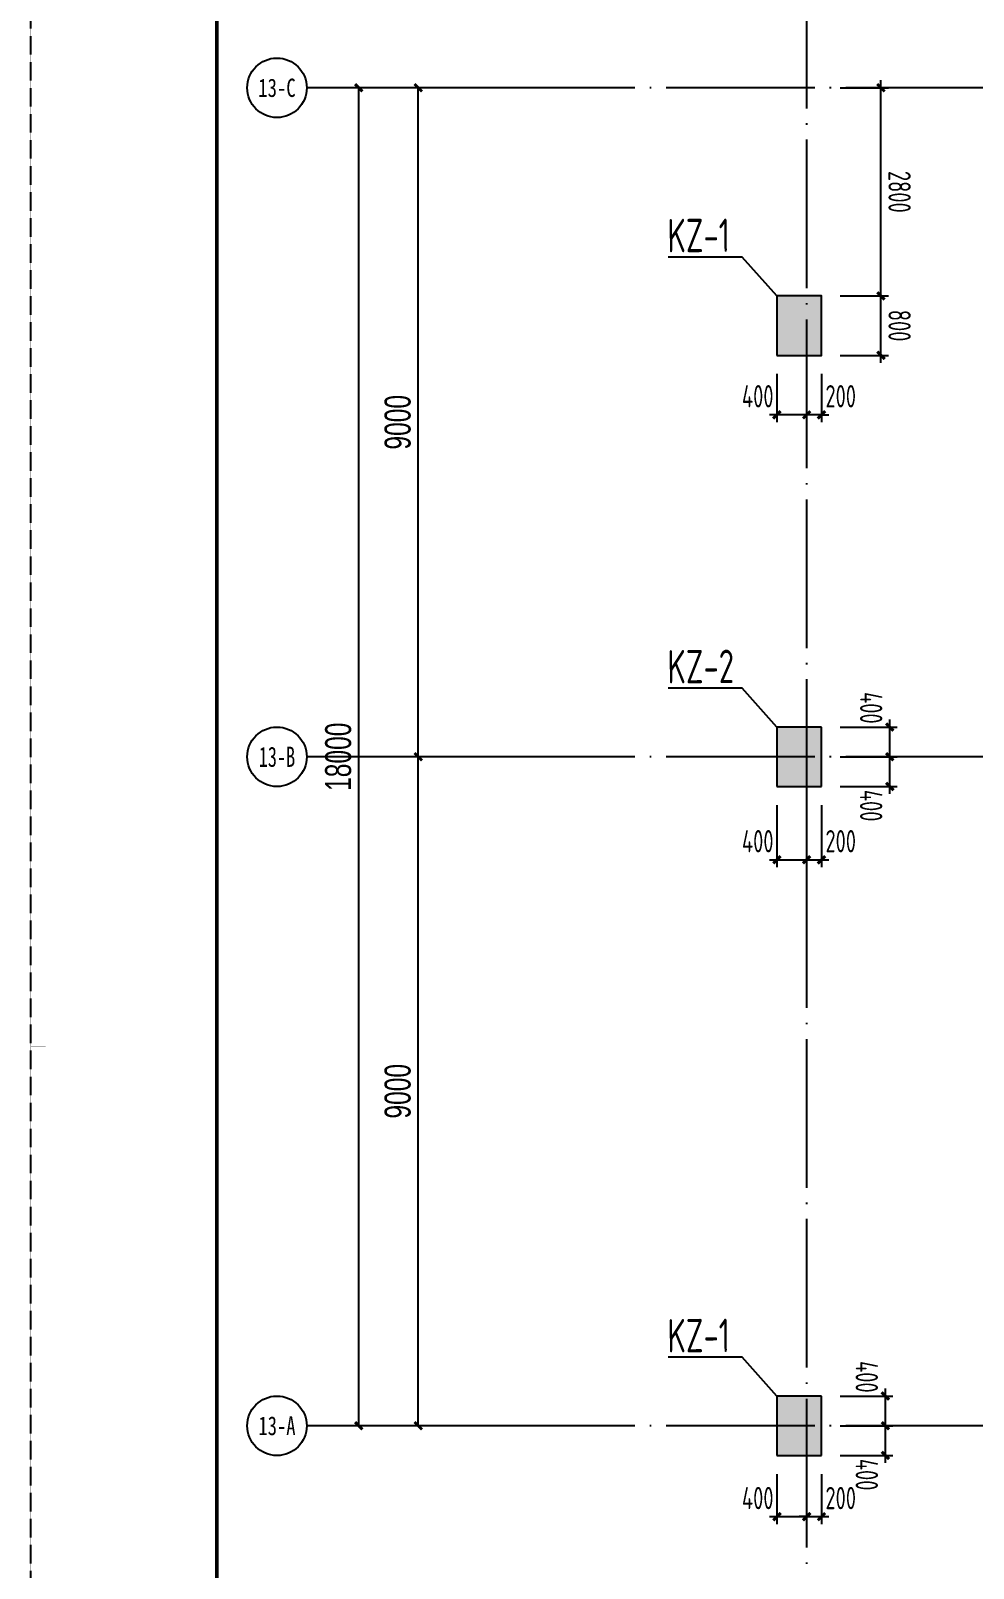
# Model space of a CAD drawing. Extents: x -67167 to 417929, y -86205 to 407116.
# Drawn here: x 73505 to 86183, y 179521 to 200205 of the extents above; entities that cross this region are included whole.
import ezdxf
from ezdxf.enums import TextEntityAlignment as Align

# ---------------------------------------------------------------- set-up
doc = ezdxf.new("R2010")
doc.units = 0
doc.header["$LTSCALE"] = 1000
doc.linetypes.add('DASH', pattern=[0.35, 0.25, -0.1])
doc.linetypes.add('DOTE', pattern=[2.42, 2, -0.2, 0.02, -0.2])
doc.layers.get('Defpoints').update_dxf_attribs({"color": 165})
for name, color, linetype in [('AXIS', 3, 'DOTE'), ('AXIS_TEXT', 7, 'Continuous'), ('COLU', 6, 'Continuous'), ('COLU_DIM', 3, 'Continuous'), ('COLU_HATCH', 251, 'Continuous'), ('COLU_NUM', 7, 'Continuous'), ('DIM', 3, 'Continuous'), ('s-beam', 4, 'DASH'), ('X-104 13#平面$0$01-标注_轴线坐标', 132, 'Continuous'), ('X-104 13#平面$0$02-TEXT_轴号', 7, 'Continuous')]:
    doc.layers.add(name, color=color, linetype=linetype)
doc.styles.add('COMPLEX', font='COMPLEX')
doc.styles.add('TSSD_Bold', font='tssdeng2.shx', dxfattribs={"width": 0.7, "bigfont": 'china.shx'})
doc.styles.add('TSSD_Dimension', font='Tssdeng.shx', dxfattribs={"width": 0.7, "bigfont": 'hztxt.shx'})
doc.styles.add('X-104 13#平面$0$_TCH_AXIS', font='STXIHEI.TTF', dxfattribs={"width": 0.75})
doc.styles.add('X-104 13#平面$0$_TCH_DIM_T3', font='', dxfattribs={"width": 0.705882})
doc.styles.get('X-104 13#平面$0$_TCH_DIM_T3').set_extended_font_data('FZXiHei I-Z08S')
doc.dimstyles.new('TSSD_100_100', dxfattribs={"dimtxt": 300, "dimasz": 100, "dimexe": 100, "dimexo": 250, "dimgap": 100, "dimtad": 1, "dimdec": 0, "dimzin": 0, "dimdsep": 46, "dimtxsty": 'TSSD_Dimension', "dimblk": 'ARCHTICK', "dimblk1": 'ARCHTICK', "dimblk2": 'ARCHTICK', "dimcen": 0, "dimdle": 100, "dimclrt": 7, "dimadec": 0, "dimazin": 0, "dimtfac": 1, "dimtdec": 0, "dimtix": 1, "dimtmove": 2, "dimatfit": 3, "dimfxl": 1, "dimtolj": 1, "dimtzin": 0, "dimarcsym": 0})
doc.dimstyles.new('X-104 13#平面$0$_TCH_ARCH&&100', dxfattribs={"dimtxt": 350, "dimasz": 100, "dimexe": 250, "dimexo": 300, "dimgap": 100, "dimtad": 1, "dimdec": 0, "dimzin": 0, "dimdsep": 46, "dimtxsty": 'X-104 13#平面$0$_TCH_DIM_T3', "dimblk": 'X-104 13#平面$0$_ArchTick', "dimcen": 0.09, "dimclrt": 7, "dimazin": 2, "dimtfac": 1, "dimtdec": 0, "dimtix": 1, "dimtmove": 2, "dimatfit": 3, "dimfxl": 1, "dimtolj": 1, "dimtzin": 0, "dimarcsym": 0})

# ---------------------------------------------------------------- blocks, each defined once
blk = doc.blocks.new('_AXISO')
blk.add_circle((0, 0), 0.5)
at = {"layer": 'AXIS_TEXT', "style": 'COMPLEX', "width": 1.041667}
blk.add_attdef('A', text='', height=0.56, dxfattribs=at).set_placement((-0.25, -0.28), (0.25, -0.28), align=Align.FIT)
blk = doc.blocks.new('X-104 13#平面$0$_ArchTick')
at = {"color": 0, "linetype": 'ByBlock', "const_width": 0.4}
blk.add_lwpolyline([(-0.5, -0.5), (0.5, 0.5)], dxfattribs=at)
blk = doc.blocks.new('*D22')
at = {"layer": 'Defpoints', "color": 0, "transparency": 16777216}
for p in [(77917, 199438), (81217, 199438), (81217, 181438)]:
    blk.add_point(p, dxfattribs=at)
at = {"layer": 'X-104 13#平面$0$01-标注_轴线坐标', "color": 0, "lineweight": -2, "transparency": 16777216}
for p, q in [((80917, 199438), (77667, 199438)), ((77917, 181438), (77917, 199438)), ((80917, 181438), (77667, 181438))]:
    blk.add_line(p, q, dxfattribs=at)
at = {"layer": 'X-104 13#平面$0$01-标注_轴线坐标', "color": 0, "lineweight": -2, "transparency": 16777216, "xscale": 100, "yscale": 100, "zscale": 100}
for p, rotation in [((77917, 199438), 90), ((77917, 181438), 270)]:
    blk.add_blockref('X-104 13#平面$0$_ArchTick', p, dxfattribs=dict(at, rotation=rotation))
at = {"layer": 'X-104 13#平面$0$01-标注_轴线坐标', "color": 7, "transparency": 16777216, "insert": (77642, 190438), "char_height": 350, "attachment_point": 5, "rotation": 90, "style": 'X-104 13#平面$0$_TCH_DIM_T3'}
blk.add_mtext('\\A1;18000', dxfattribs=at)
blk = doc.blocks.new('*D23')
at = {"layer": 'Defpoints', "color": 0, "transparency": 16777216}
for p in [(78717, 190438), (81217, 190438), (81217, 181438)]:
    blk.add_point(p, dxfattribs=at)
at = {"layer": 'X-104 13#平面$0$01-标注_轴线坐标', "color": 0, "lineweight": -2, "transparency": 16777216}
for p, q in [((80917, 190438), (78467, 190438)), ((78717, 181438), (78717, 190438)), ((80917, 181438), (78467, 181438))]:
    blk.add_line(p, q, dxfattribs=at)
at = {"layer": 'X-104 13#平面$0$01-标注_轴线坐标', "color": 0, "lineweight": -2, "transparency": 16777216, "xscale": 100, "yscale": 100, "zscale": 100}
for p, rotation in [((78717, 190438), 90), ((78717, 181438), 270)]:
    blk.add_blockref('X-104 13#平面$0$_ArchTick', p, dxfattribs=dict(at, rotation=rotation))
at = {"layer": 'X-104 13#平面$0$01-标注_轴线坐标', "color": 7, "transparency": 16777216, "insert": (78442, 185938), "char_height": 350, "attachment_point": 5, "rotation": 90, "style": 'X-104 13#平面$0$_TCH_DIM_T3'}
blk.add_mtext('\\A1;9000', dxfattribs=at)
blk = doc.blocks.new('*D24')
at = {"layer": 'Defpoints', "color": 0, "transparency": 16777216}
for p in [(78717, 199438), (81217, 199438), (81217, 190438)]:
    blk.add_point(p, dxfattribs=at)
at = {"layer": 'X-104 13#平面$0$01-标注_轴线坐标', "color": 0, "lineweight": -2, "transparency": 16777216}
for p, q in [((80917, 199438), (78467, 199438)), ((78717, 190438), (78717, 199438)), ((80917, 190438), (78467, 190438))]:
    blk.add_line(p, q, dxfattribs=at)
at = {"layer": 'X-104 13#平面$0$01-标注_轴线坐标', "color": 0, "lineweight": -2, "transparency": 16777216, "xscale": 100, "yscale": 100, "zscale": 100}
for p, rotation in [((78717, 199438), 90), ((78717, 190438), 270)]:
    blk.add_blockref('X-104 13#平面$0$_ArchTick', p, dxfattribs=dict(at, rotation=rotation))
at = {"layer": 'X-104 13#平面$0$01-标注_轴线坐标', "color": 7, "transparency": 16777216, "insert": (78442, 194938), "char_height": 350, "attachment_point": 5, "rotation": 90, "style": 'X-104 13#平面$0$_TCH_DIM_T3'}
blk.add_mtext('\\A1;9000', dxfattribs=at)
blk = doc.blocks.new('图框-A1')
for points, const_width in [([(0, 0), (841, 0), (841, 594), (0, 594)], 0.05), ([(766, 584), (25, 584), (25, 10), (766, 10)], 0.5)]:
    blk.add_lwpolyline(points, close=True, dxfattribs=dict(const_width=const_width))
at = {"const_width": 0.05}
blk.add_lwpolyline([(0, 297), (2, 297)], dxfattribs=at)
blk = doc.blocks.new('_ArchTick')
at = {"color": 0, "linetype": 'ByBlock', "const_width": 0.4}
blk.add_lwpolyline([(-0.5, -0.5), (0.5, 0.5)], dxfattribs=at)
blk = doc.blocks.new('*D46')
at = {"layer": 'COLU_DIM', "color": 0, "lineweight": -2, "transparency": 16777216}
for p, q in [((83542, 195588), (83542, 194938)), ((83942, 195588), (83942, 194938)), ((84042, 195038), (83442, 195038))]:
    blk.add_line(p, q, dxfattribs=at)
at = {"layer": 'Defpoints', "color": 0, "transparency": 16777216}
for p in [(83542, 195838), (83942, 195838), (83542, 195038)]:
    blk.add_point(p, dxfattribs=at)
at = {"layer": 'COLU_DIM', "color": 0, "lineweight": -2, "transparency": 16777216, "xscale": 100, "yscale": 100, "zscale": 100}
for p, rotation in [((83542, 195038), 180.0000006761821), ((83942, 195038), 6.761820703360399e-07)]:
    blk.add_blockref('_ArchTick', p, dxfattribs=dict(at, rotation=rotation))
at = {"layer": 'COLU_DIM', "color": 7, "transparency": 16777216, "insert": (83284, 195288), "char_height": 300, "attachment_point": 5, "rotation": 0, "style": 'TSSD_Dimension'}
blk.add_mtext('\\A1;400', dxfattribs=at)
blk = doc.blocks.new('*D47')
at = {"layer": 'COLU_DIM', "color": 0, "lineweight": -2, "transparency": 16777216}
for p, q in [((84942, 195738), (84942, 196738)), ((84392, 196638), (85042, 196638)), ((84392, 195838), (85042, 195838))]:
    blk.add_line(p, q, dxfattribs=at)
at = {"layer": 'Defpoints', "color": 0, "transparency": 16777216}
for p in [(84142, 196638), (84942, 196638), (84142, 195838)]:
    blk.add_point(p, dxfattribs=at)
at = {"layer": 'COLU_DIM', "color": 0, "lineweight": -2, "transparency": 16777216, "xscale": 100, "yscale": 100, "zscale": 100}
for p, rotation in [((84942, 196638), 90.00000067659894), ((84942, 195838), 270.0000006765989)]:
    blk.add_blockref('_ArchTick', p, dxfattribs=dict(at, rotation=rotation))
at = {"layer": 'COLU_DIM', "color": 7, "transparency": 16777216, "insert": (85192, 196238), "char_height": 300, "attachment_point": 5, "rotation": 270, "style": 'TSSD_Dimension'}
blk.add_mtext('\\A1;800', dxfattribs=at)
blk = doc.blocks.new('*D92')
at = {"layer": 'COLU_DIM', "color": 0, "lineweight": -2, "transparency": 16777216}
for p, q in [((83942, 195588), (83942, 194938)), ((84142, 195588), (84142, 194938)), ((83942, 195038), (83842, 195038)), ((84142, 195038), (83942, 195038)), ((84142, 195038), (84242, 195038))]:
    blk.add_line(p, q, dxfattribs=at)
at = {"layer": 'Defpoints', "color": 0, "transparency": 16777216}
for p in [(83942, 195838), (84142, 195838), (83942, 195038)]:
    blk.add_point(p, dxfattribs=at)
at = {"layer": 'COLU_DIM', "color": 0, "lineweight": -2, "transparency": 16777216, "xscale": 100, "yscale": 100, "zscale": 100}
for p, rotation in [((83942, 195038), 6.761820577246511e-07), ((84142, 195038), 180.0000006761821)]:
    blk.add_blockref('_ArchTick', p, dxfattribs=dict(at, rotation=rotation))
at = {"layer": 'COLU_DIM', "color": 7, "transparency": 16777216, "insert": (84400, 195288), "char_height": 300, "attachment_point": 5, "rotation": 0, "style": 'TSSD_Dimension'}
blk.add_mtext('\\A1;200', dxfattribs=at)
blk = doc.blocks.new('*D93')
at = {"layer": 'Defpoints', "color": 0, "transparency": 16777216}
for p in [(84142, 199438), (84942, 199438), (84142, 196638)]:
    blk.add_point(p, dxfattribs=at)
at = {"layer": 'DIM', "color": 0, "lineweight": -2, "transparency": 16777216}
for p, q in [((84392, 199438), (85042, 199438)), ((84942, 196538), (84942, 199538)), ((84392, 196638), (85042, 196638))]:
    blk.add_line(p, q, dxfattribs=at)
at = {"layer": 'DIM', "color": 0, "lineweight": -2, "transparency": 16777216, "xscale": 100, "yscale": 100, "zscale": 100}
for p, rotation in [((84942, 199438), 90.00000067659894), ((84942, 196638), 270.0000006765989)]:
    blk.add_blockref('_ArchTick', p, dxfattribs=dict(at, rotation=rotation))
at = {"layer": 'DIM', "color": 7, "transparency": 16777216, "insert": (85192, 198038), "char_height": 300, "attachment_point": 5, "rotation": 270, "style": 'TSSD_Dimension'}
blk.add_mtext('\\A1;2800', dxfattribs=at)
blk = doc.blocks.new('*D96')
at = {"layer": 'Defpoints', "color": 0, "transparency": 16777216}
for p in [(83542, 190038), (83942, 190038), (83942, 189052)]:
    blk.add_point(p, dxfattribs=at)
at = {"layer": 'DIM', "color": 0, "lineweight": -2, "transparency": 16777216}
for p, q in [((83542, 189788), (83542, 188952)), ((83942, 189788), (83942, 188952)), ((83442, 189052), (84042, 189052))]:
    blk.add_line(p, q, dxfattribs=at)
at = {"layer": 'DIM', "color": 0, "lineweight": -2, "transparency": 16777216, "xscale": 100, "yscale": 100, "zscale": 100}
for p, rotation in [((83542, 189052), 180.0000006761821), ((83942, 189052), 6.761820577246511e-07)]:
    blk.add_blockref('_ArchTick', p, dxfattribs=dict(at, rotation=rotation))
at = {"layer": 'DIM', "color": 7, "transparency": 16777216, "insert": (83284, 189302), "char_height": 300, "attachment_point": 5, "rotation": 0, "style": 'TSSD_Dimension'}
blk.add_mtext('\\A1;400', dxfattribs=at)
blk = doc.blocks.new('*D97')
at = {"layer": 'Defpoints', "color": 0, "transparency": 16777216}
for p in [(83942, 190038), (84142, 190038), (84142, 189052)]:
    blk.add_point(p, dxfattribs=at)
at = {"layer": 'DIM', "color": 0, "lineweight": -2, "transparency": 16777216}
for p, q in [((83942, 189788), (83942, 188952)), ((84142, 189788), (84142, 188952)), ((83842, 189052), (84242, 189052))]:
    blk.add_line(p, q, dxfattribs=at)
at = {"layer": 'DIM', "color": 0, "lineweight": -2, "transparency": 16777216, "xscale": 100, "yscale": 100, "zscale": 100}
for p, rotation in [((83942, 189052), 180.0000006761821), ((84142, 189052), 6.761820577246511e-07)]:
    blk.add_blockref('_ArchTick', p, dxfattribs=dict(at, rotation=rotation))
at = {"layer": 'DIM', "color": 7, "transparency": 16777216, "insert": (84400, 189302), "char_height": 300, "attachment_point": 5, "rotation": 0, "style": 'TSSD_Dimension'}
blk.add_mtext('\\A1;200', dxfattribs=at)
blk = doc.blocks.new('*D98')
at = {"layer": 'Defpoints', "color": 0, "transparency": 16777216}
for p in [(84142, 190438), (85060, 190438), (84142, 190038)]:
    blk.add_point(p, dxfattribs=at)
at = {"layer": 'DIM', "color": 0, "lineweight": -2, "transparency": 16777216}
for p, q in [((85060, 189938), (85060, 190538)), ((84392, 190438), (85160, 190438)), ((84392, 190038), (85160, 190038))]:
    blk.add_line(p, q, dxfattribs=at)
at = {"layer": 'DIM', "color": 0, "lineweight": -2, "transparency": 16777216, "xscale": 100, "yscale": 100, "zscale": 100}
for p, rotation in [((85060, 190438), 90.00000067659894), ((85060, 190038), 270.0000006765989)]:
    blk.add_blockref('_ArchTick', p, dxfattribs=dict(at, rotation=rotation))
at = {"layer": 'DIM', "color": 7, "transparency": 16777216, "insert": (84810, 189780), "char_height": 300, "attachment_point": 5, "rotation": 270, "style": 'TSSD_Dimension'}
blk.add_mtext('\\A1;400', dxfattribs=at)
blk = doc.blocks.new('*D99')
at = {"layer": 'Defpoints', "color": 0, "transparency": 16777216}
for p in [(84142, 190838), (85060, 190838), (84142, 190438)]:
    blk.add_point(p, dxfattribs=at)
at = {"layer": 'DIM', "color": 0, "lineweight": -2, "transparency": 16777216}
for p, q in [((85060, 190338), (85060, 190938)), ((84392, 190838), (85160, 190838)), ((84392, 190438), (85160, 190438))]:
    blk.add_line(p, q, dxfattribs=at)
at = {"layer": 'DIM', "color": 0, "lineweight": -2, "transparency": 16777216, "xscale": 100, "yscale": 100, "zscale": 100}
for p, rotation in [((85060, 190838), 90.00000067659894), ((85060, 190438), 270.0000006765989)]:
    blk.add_blockref('_ArchTick', p, dxfattribs=dict(at, rotation=rotation))
at = {"layer": 'DIM', "color": 7, "transparency": 16777216, "insert": (84810, 191096), "char_height": 300, "attachment_point": 5, "rotation": 270, "style": 'TSSD_Dimension'}
blk.add_mtext('\\A1;400', dxfattribs=at)
blk = doc.blocks.new('*D100')
at = {"layer": 'Defpoints', "color": 0, "transparency": 16777216}
for p in [(83542, 181038), (83942, 181038), (83942, 180215)]:
    blk.add_point(p, dxfattribs=at)
at = {"layer": 'DIM', "color": 0, "lineweight": -2, "transparency": 16777216}
for p, q in [((83542, 180788), (83542, 180115)), ((83942, 180788), (83942, 180115)), ((83442, 180215), (84042, 180215))]:
    blk.add_line(p, q, dxfattribs=at)
at = {"layer": 'DIM', "color": 0, "lineweight": -2, "transparency": 16777216, "xscale": 100, "yscale": 100, "zscale": 100}
for p, rotation in [((83542, 180215), 180.0000006761821), ((83942, 180215), 6.761820577246511e-07)]:
    blk.add_blockref('_ArchTick', p, dxfattribs=dict(at, rotation=rotation))
at = {"layer": 'DIM', "color": 7, "transparency": 16777216, "insert": (83284, 180465), "char_height": 300, "attachment_point": 5, "rotation": 0, "style": 'TSSD_Dimension'}
blk.add_mtext('\\A1;400', dxfattribs=at)
blk = doc.blocks.new('*D101')
at = {"layer": 'Defpoints', "color": 0, "transparency": 16777216}
for p in [(83942, 181038), (84142, 181038), (84142, 180215)]:
    blk.add_point(p, dxfattribs=at)
at = {"layer": 'DIM', "color": 0, "lineweight": -2, "transparency": 16777216}
for p, q in [((83942, 180788), (83942, 180115)), ((84142, 180788), (84142, 180115)), ((83942, 180215), (83842, 180215)), ((83942, 180215), (84142, 180215)), ((84142, 180215), (84242, 180215))]:
    blk.add_line(p, q, dxfattribs=at)
at = {"layer": 'DIM', "color": 0, "lineweight": -2, "transparency": 16777216, "xscale": 100, "yscale": 100, "zscale": 100}
for p, rotation in [((83942, 180215), 6.761820703360399e-07), ((84142, 180215), 180.0000006761821)]:
    blk.add_blockref('_ArchTick', p, dxfattribs=dict(at, rotation=rotation))
at = {"layer": 'DIM', "color": 7, "transparency": 16777216, "insert": (84400, 180465), "char_height": 300, "attachment_point": 5, "rotation": 0, "style": 'TSSD_Dimension'}
blk.add_mtext('\\A1;200', dxfattribs=at)
blk = doc.blocks.new('*D102')
at = {"layer": 'Defpoints', "color": 0, "transparency": 16777216}
for p in [(84142, 181438), (85001, 181438), (84142, 181038)]:
    blk.add_point(p, dxfattribs=at)
at = {"layer": 'DIM', "color": 0, "lineweight": -2, "transparency": 16777216}
for p, q in [((84392, 181438), (85101, 181438)), ((85001, 180938), (85001, 181538)), ((84392, 181038), (85101, 181038))]:
    blk.add_line(p, q, dxfattribs=at)
at = {"layer": 'DIM', "color": 0, "lineweight": -2, "transparency": 16777216, "xscale": 100, "yscale": 100, "zscale": 100}
for p, rotation in [((85001, 181438), 90.00000067659894), ((85001, 181038), 270.0000006765989)]:
    blk.add_blockref('_ArchTick', p, dxfattribs=dict(at, rotation=rotation))
at = {"layer": 'DIM', "color": 7, "transparency": 16777216, "insert": (84751, 180780), "char_height": 300, "attachment_point": 5, "rotation": 270, "style": 'TSSD_Dimension'}
blk.add_mtext('\\A1;400', dxfattribs=at)
blk = doc.blocks.new('*D103')
at = {"layer": 'Defpoints', "color": 0, "transparency": 16777216}
for p in [(84142, 181838), (85001, 181838), (84142, 181438)]:
    blk.add_point(p, dxfattribs=at)
at = {"layer": 'DIM', "color": 0, "lineweight": -2, "transparency": 16777216}
for p, q in [((84392, 181838), (85101, 181838)), ((85001, 181338), (85001, 181938)), ((84392, 181438), (85101, 181438))]:
    blk.add_line(p, q, dxfattribs=at)
at = {"layer": 'DIM', "color": 0, "lineweight": -2, "transparency": 16777216, "xscale": 100, "yscale": 100, "zscale": 100}
for p, rotation in [((85001, 181838), 90.00000067659894), ((85001, 181438), 270.0000006765989)]:
    blk.add_blockref('_ArchTick', p, dxfattribs=dict(at, rotation=rotation))
at = {"layer": 'DIM', "color": 7, "transparency": 16777216, "insert": (84751, 182096), "char_height": 300, "attachment_point": 5, "rotation": 270, "style": 'TSSD_Dimension'}
blk.add_mtext('\\A1;400', dxfattribs=at)

msp = doc.modelspace()

# ---------------------------------------------------------------- linework, layer by layer
at = {"layer": 'AXIS'}
for p, q in [((83942.282, 177380.266), (83942.282, 203986.314)), ((144550.703, 199437.888), (81217.266, 199437.888)), ((144550.703, 190437.888), (81217.266, 190437.888)), ((144550.703, 181437.888), (81217.266, 181437.888))]:
    msp.add_line(p, q, dxfattribs=at)
at = {"layer": 'COLU'}
for p, q in [((84142.282, 190837.888), (83542.282, 190837.888)), ((83542.282, 190837.888), (83542.282, 190037.888)), ((84142.282, 190037.888), (84142.282, 190837.888)), ((83542.282, 190037.888), (84142.282, 190037.888)), ((84142.282, 181837.888), (83542.282, 181837.888)), ((83542.282, 181837.888), (83542.282, 181037.888)), ((84142.282, 181037.888), (84142.282, 181837.888)), ((83542.282, 181037.888), (84142.282, 181037.888))]:
    msp.add_line(p, q, dxfattribs=at)
msp.add_lwpolyline([(83542.282, 195837.888), (84142.282, 195837.888), (84142.282, 196637.888), (83542.282, 196637.888)], close=True, dxfattribs=at)
at = {"layer": 'COLU_HATCH'}
for points in [[(83542.282, 195837.888), (84142.282, 195837.888), (83542.282, 196637.888), (84142.282, 196637.888)], [(83542.282, 190037.888), (84142.282, 190037.888), (83542.282, 190837.888), (84142.282, 190837.888)], [(83542.282, 181037.888), (84142.282, 181037.888), (83542.282, 181837.888), (84142.282, 181837.888)]]:
    msp.add_solid(points, dxfattribs=at)
at = {"layer": 'COLU_NUM'}
for p, q in [((83076.531, 197160.455), (82079.546, 197160.455)), ((83542.282, 196637.888), (83076.531, 197160.455)), ((83076.531, 191360.455), (82079.546, 191360.455)), ((83542.282, 190837.888), (83076.531, 191360.455)), ((83076.532, 182360.455), (82079.547, 182360.455)), ((83542.282, 181837.888), (83076.532, 182360.455))]:
    msp.add_line(p, q, dxfattribs=at)
at = {"layer": 's-beam'}
msp.add_lwpolyline([(73507.76, 216234.171), (157607.76, 216234.172), (157607.761, 156834.172), (73507.761, 156834.171)], close=True, dxfattribs=at)
at = {"layer": 'X-104 13#平面$0$01-标注_轴线坐标'}
for p, q in [((81217.266, 199437.888), (77217.266, 199437.888)), ((81217.266, 190437.888), (77217.266, 190437.888)), ((81217.266, 181437.888), (77217.266, 181437.888))]:
    msp.add_line(p, q, dxfattribs=at)

# ---------------------------------------------------------------- block references
at = {"xscale": 99.99999999999991, "yscale": 99.99999999999991, "zscale": 99.99999999999991, "rotation": 6.766459210986319e-07}
msp.add_blockref('图框-A1', (73507.761, 156834.17), dxfattribs=at)
at = {"layer": 'X-104 13#平面$0$01-标注_轴线坐标'}
ref = msp.add_blockref('_AXISO', (76817.266, 199437.888), dxfattribs=dict(at, xscale=799.9999999999995, yscale=799.9999999999995, zscale=799.9999999999995, rotation=6.766459210986319e-07))
ref.add_attrib('A', '13-C', dxfattribs={"layer": 'X-104 13#平面$0$02-TEXT_轴号', "height": 246.186, "rotation": 0.0000007, "style": 'X-104 13#平面$0$_TCH_AXIS', "width": 0.677407}).set_placement((76565.774, 199314.795), (77068.758, 199314.795), align=Align.FIT)
ref = msp.add_blockref('_AXISO', (76817.266, 190437.888), dxfattribs=dict(at, xscale=799.9999999999995, yscale=799.9999999999995, zscale=799.9999999999995, rotation=6.766459210986319e-07))
ref.add_attrib('A', '13-B', dxfattribs={"layer": 'X-104 13#平面$0$02-TEXT_轴号', "height": 270.9983, "rotation": 0.0000007, "style": 'X-104 13#平面$0$_TCH_AXIS', "width": 0.670726}).set_placement((76572.236, 190302.388), (77062.297, 190302.389), align=Align.FIT)
ref = msp.add_blockref('_AXISO', (76817.266, 181437.888), dxfattribs=dict(at, xscale=799.9999999999995, yscale=799.9999999999995, zscale=799.9999999999995, rotation=6.766459210986319e-07))
ref.add_attrib('A', '13-A', dxfattribs={"layer": 'X-104 13#平面$0$02-TEXT_轴号', "height": 253.0161, "rotation": 0.0000007, "style": 'X-104 13#平面$0$_TCH_AXIS', "width": 0.676587}).set_placement((76567.475, 181311.38), (77067.058, 181311.38), align=Align.FIT)

# ---------------------------------------------------------------- texts
at = {"layer": 'COLU_NUM', "color": 21, "style": 'TSSD_Bold', "width": 0.7}
for s, p in [('KZ-1', (82070.922, 197222.901)), ('KZ-2', (82070.922, 191422.901)), ('KZ-1', (82070.922, 182422.901))]:
    msp.add_text(s, height=450, rotation=0.4540883, dxfattribs=at).set_placement(p)

# ---------------------------------------------------------------- dimensions: what is measured, and where the dimension line sits
at = {"layer": 'COLU_DIM'}
dim = msp.add_linear_dim(base=(84942.282, 196637.888), p1=(84142.282, 195837.888), p2=(84142.282, 196637.888), angle=90.0000007, dimstyle='TSSD_100_100', dxfattribs=at)
dim.commit()
dim.dimension.update_dxf_attribs({"geometry": '*D47', "text_midpoint": (85192.282, 196237.888)})
for base, p1, p2, picture, middle in [((83542.282, 195037.888), (83942.282, 195837.888), (83542.282, 195837.888), '*D46', (83284.205, 195287.888)), ((83942.282, 195037.888), (84142.282, 195837.888), (83942.282, 195837.888), '*D92', (84400.359, 195287.888))]:
    dim = msp.add_linear_dim(base=base, p1=p1, p2=p2, angle=0.0000007, dimstyle='TSSD_100_100', dxfattribs=at)
    dim.commit()
    dim.dimension.update_dxf_attribs({"geometry": picture, "text_midpoint": middle, "dimtype": 160})
at = {"layer": 'DIM'}
dim = msp.add_linear_dim(base=(84942.282, 199437.888), p1=(84142.282, 196637.888), p2=(84142.282, 199437.888), angle=90.0000007, dimstyle='TSSD_100_100', dxfattribs=at)
dim.commit()
dim.dimension.update_dxf_attribs({"geometry": '*D93', "text_midpoint": (85192.282, 198037.888)})
for base, p1, p2, angle, picture, middle in [((85059.994, 190837.888), (84142.282, 190437.888), (84142.282, 190837.888), 90.0000007, '*D99', (84809.994, 191095.965)), ((85059.994, 190437.888), (84142.282, 190037.888), (84142.282, 190437.888), 90.0000007, '*D98', (84809.994, 189779.811)), ((83942.282, 189051.815), (83542.282, 190037.888), (83942.282, 190037.888), 0.0000007, '*D96', (83284.205, 189301.815)), ((84142.282, 189051.815), (83942.282, 190037.888), (84142.282, 190037.888), 0.0000007, '*D97', (84400.359, 189301.815)), ((85000.861, 181837.888), (84142.282, 181437.888), (84142.282, 181837.888), 90.0000007, '*D103', (84750.861, 182095.965)), ((85000.861, 181437.888), (84142.282, 181037.888), (84142.282, 181437.888), 90.0000007, '*D102', (84750.861, 180779.811)), ((83942.282, 180214.943), (83542.282, 181037.888), (83942.282, 181037.888), 0.0000007, '*D100', (83284.205, 180464.943)), ((84142.282, 180214.943), (83942.282, 181037.888), (84142.282, 181037.888), 0.0000007, '*D101', (84400.359, 180464.943))]:
    dim = msp.add_linear_dim(base=base, p1=p1, p2=p2, angle=angle, dimstyle='TSSD_100_100', dxfattribs=at)
    dim.commit()
    dim.dimension.update_dxf_attribs({"geometry": picture, "text_midpoint": middle, "dimtype": 160})
at = {"layer": 'X-104 13#平面$0$01-标注_轴线坐标'}
for p1, p2, distance, picture, middle in [((81217.266, 181437.888), (81217.266, 199437.888), 3300, '*D22', (77642.266, 190437.888)), ((81217.266, 190437.888), (81217.266, 199437.888), 2500, '*D24', (78442.266, 194937.888)), ((81217.266, 181437.888), (81217.266, 190437.888), 2500, '*D23', (78442.266, 185937.888))]:
    dim = msp.add_aligned_dim(p1=p1, p2=p2, distance=distance, dimstyle='X-104 13#平面$0$_TCH_ARCH&&100', dxfattribs=at)
    dim.commit()
    dim.dimension.update_dxf_attribs({"geometry": picture, "text_midpoint": middle})

doc.saveas('drawing.dxf')
